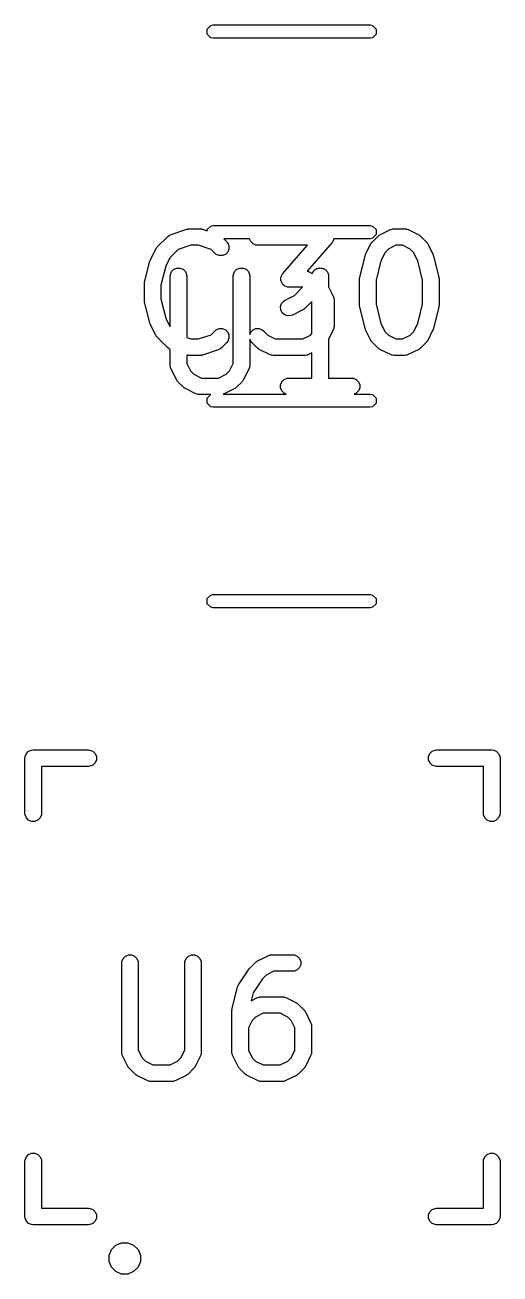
# Model space of a CAD drawing. Header units: inches. Extents: x 5.9 to 18, y -6.3 to -1.5.
# Drawn here: x 10.1219 to 10.2915, y -3.5137 to -3.0673 of the extents above; entities that cross this region are included whole.
import ezdxf

# ---------------------------------------------------------------- set-up
doc = ezdxf.new("R2010")
doc.units = ezdxf.units.IN
doc.header["$MEASUREMENT"] = 0
doc.layers.add('F.Silkscreen', color=41, linetype='CONTINUOUS', true_color=0xf2eda1)

msp = doc.modelspace()

# ---------------------------------------------------------------- linework, layer by layer
at = {"layer": 'F.Silkscreen', "linetype": 'CONTINUOUS'}
for p, q in [((10.18694, -3.06878), (10.18822, -3.0675)), ((10.18694, -3.07059), (10.18694, -3.06878)), ((10.18822, -3.07187), (10.18694, -3.07059)), ((10.18822, -3.0675), (10.18912, -3.06732)), ((10.18912, -3.06732), (10.24513, -3.06732)), ((10.24513, -3.06732), (10.24603, -3.0675)), ((10.24603, -3.0675), (10.24731, -3.06878)), ((10.24731, -3.07059), (10.24603, -3.07187)), ((10.24731, -3.06878), (10.24731, -3.07059)), ((10.18912, -3.07205), (10.18822, -3.07187)), ((10.24513, -3.07205), (10.18912, -3.07205)), ((10.24603, -3.07187), (10.24513, -3.07205)), ((10.17348, -3.14241), (10.17401, -3.14218)), ((10.17401, -3.14218), (10.17963, -3.1403)), ((10.17963, -3.1403), (10.17992, -3.14024)), ((10.17992, -3.14024), (10.17999, -3.14021)), ((10.17999, -3.14021), (10.1801, -3.1402)), ((10.1801, -3.1402), (10.1802, -3.14017)), ((10.1802, -3.14017), (10.18028, -3.14018)), ((10.18028, -3.14018), (10.18057, -3.14015)), ((10.18057, -3.14015), (10.18432, -3.14015)), ((10.18432, -3.14015), (10.18461, -3.14018)), ((10.18461, -3.14018), (10.18469, -3.14017)), ((10.18469, -3.14017), (10.18479, -3.1402)), ((10.18479, -3.1402), (10.18489, -3.14021)), ((10.18489, -3.14021), (10.18497, -3.14024)), ((10.18497, -3.14024), (10.18525, -3.1403)), ((10.18525, -3.1403), (10.18694, -3.14087)), ((10.18694, -3.14043), (10.18822, -3.13916)), ((10.18694, -3.14087), (10.18694, -3.14043)), ((10.18822, -3.13916), (10.18912, -3.13898)), ((10.18912, -3.13898), (10.24513, -3.13898)), ((10.24513, -3.13898), (10.24603, -3.13916)), ((10.24603, -3.13916), (10.24731, -3.14043)), ((10.24731, -3.14224), (10.24603, -3.14352)), ((10.24731, -3.14043), (10.24731, -3.14224)), ((10.24861, -3.14234), (10.25236, -3.14046)), ((10.25236, -3.14046), (10.2529, -3.14026)), ((10.2529, -3.14026), (10.25301, -3.14025)), ((10.25301, -3.14025), (10.25311, -3.14021)), ((10.25311, -3.14021), (10.25368, -3.14015)), ((10.25368, -3.14015), (10.25743, -3.14015)), ((10.25743, -3.14015), (10.25801, -3.14021)), ((10.25801, -3.14021), (10.25811, -3.14025)), ((10.25811, -3.14025), (10.25821, -3.14026)), ((10.25821, -3.14026), (10.25875, -3.14046)), ((10.25875, -3.14046), (10.2625, -3.14234)), ((10.16892, -3.14687), (10.16911, -3.14664)), ((10.16911, -3.14664), (10.17286, -3.14289)), ((10.17286, -3.14289), (10.1733, -3.14252)), ((10.1733, -3.14252), (10.1734, -3.14248)), ((10.1734, -3.14248), (10.17348, -3.14241)), ((10.18105, -3.14606), (10.17654, -3.14756)), ((10.18384, -3.14606), (10.18105, -3.14606)), ((10.18835, -3.14756), (10.18384, -3.14606)), ((10.19284, -3.1437), (10.1939, -3.14476)), ((10.20205, -3.1437), (10.19284, -3.1437)), ((10.1939, -3.14476), (10.19427, -3.14521)), ((10.19427, -3.14521), (10.19471, -3.14628)), ((10.19471, -3.14628), (10.19471, -3.14743)), ((10.20248, -3.14474), (10.20205, -3.1437)), ((10.2033, -3.14556), (10.20248, -3.14474)), ((10.20436, -3.146), (10.2033, -3.14556)), ((10.20494, -3.14606), (10.20436, -3.146)), ((10.2228, -3.14606), (10.20494, -3.14606)), ((10.21397, -3.15616), (10.2228, -3.14606)), ((10.23153, -3.14505), (10.2226, -3.15526)), ((10.23171, -3.1448), (10.23153, -3.14505)), ((10.23177, -3.14474), (10.23171, -3.1448)), ((10.23179, -3.14469), (10.23177, -3.14474)), ((10.23187, -3.14458), (10.23179, -3.14469)), ((10.23202, -3.14412), (10.23187, -3.14458)), ((10.2322, -3.1437), (10.23202, -3.14412)), ((10.24513, -3.1437), (10.2322, -3.1437)), ((10.24354, -3.14928), (10.24542, -3.14553)), ((10.24603, -3.14352), (10.24513, -3.1437)), ((10.24542, -3.14553), (10.24557, -3.14528)), ((10.24557, -3.14528), (10.2456, -3.14521)), ((10.2456, -3.14521), (10.24567, -3.14513)), ((10.24567, -3.14513), (10.24573, -3.14504)), ((10.24573, -3.14504), (10.24579, -3.14499)), ((10.24579, -3.14499), (10.24597, -3.14476)), ((10.24597, -3.14476), (10.24785, -3.14289)), ((10.24785, -3.14289), (10.24807, -3.1427)), ((10.24807, -3.1427), (10.24812, -3.14265)), ((10.24812, -3.14265), (10.24821, -3.14259)), ((10.24821, -3.14259), (10.24829, -3.14252)), ((10.24829, -3.14252), (10.24837, -3.14249)), ((10.24837, -3.14249), (10.24861, -3.14234)), ((10.25438, -3.14606), (10.25168, -3.1474)), ((10.25674, -3.14606), (10.25438, -3.14606)), ((10.25943, -3.1474), (10.25674, -3.14606)), ((10.2625, -3.14234), (10.26275, -3.14249)), ((10.26275, -3.14249), (10.26282, -3.14252)), ((10.26282, -3.14252), (10.2629, -3.14259)), ((10.2629, -3.14259), (10.26299, -3.14265)), ((10.26299, -3.14265), (10.26304, -3.1427)), ((10.26304, -3.1427), (10.26327, -3.14289)), ((10.26327, -3.14289), (10.26515, -3.14476)), ((10.26515, -3.14476), (10.26533, -3.14499)), ((10.26533, -3.14499), (10.26539, -3.14504)), ((10.26539, -3.14504), (10.26545, -3.14513)), ((10.26545, -3.14513), (10.26551, -3.14521)), ((10.26551, -3.14521), (10.26554, -3.14528)), ((10.26554, -3.14528), (10.2657, -3.14553)), ((10.2657, -3.14553), (10.26757, -3.14928)), ((10.16665, -3.15122), (10.16666, -3.1512)), ((10.16666, -3.1512), (10.16668, -3.15116)), ((10.16668, -3.15116), (10.16855, -3.14741)), ((10.16855, -3.14741), (10.16871, -3.14716)), ((10.16871, -3.14716), (10.16874, -3.14709)), ((10.16874, -3.14709), (10.16881, -3.14701)), ((10.16881, -3.14701), (10.16886, -3.14692)), ((10.16886, -3.14692), (10.16892, -3.14687)), ((10.17362, -3.15048), (10.17211, -3.15351)), ((10.17654, -3.14756), (10.17362, -3.15048)), ((10.18973, -3.14894), (10.18835, -3.14756)), ((10.19018, -3.14931), (10.18973, -3.14894)), ((10.19124, -3.14975), (10.19018, -3.14931)), ((10.19239, -3.14975), (10.19124, -3.14975)), ((10.19346, -3.14931), (10.19239, -3.14975)), ((10.19427, -3.14849), (10.19346, -3.14931)), ((10.19471, -3.14743), (10.19427, -3.14849)), ((10.24145, -3.15739), (10.24332, -3.14989)), ((10.24332, -3.14989), (10.24334, -3.14984)), ((10.24334, -3.14982), (10.24343, -3.14958)), ((10.24334, -3.14984), (10.24334, -3.14982)), ((10.24343, -3.14958), (10.24352, -3.14934)), ((10.24352, -3.14934), (10.24353, -3.14932)), ((10.24353, -3.14932), (10.24354, -3.14928)), ((10.25049, -3.1486), (10.24897, -3.15163)), ((10.25168, -3.1474), (10.25049, -3.1486)), ((10.26063, -3.1486), (10.25943, -3.1474)), ((10.26215, -3.15163), (10.26063, -3.1486)), ((10.26757, -3.14928), (10.26759, -3.14932)), ((10.26759, -3.14932), (10.2676, -3.14934)), ((10.2676, -3.14934), (10.26769, -3.14958)), ((10.26769, -3.14958), (10.26778, -3.14982)), ((10.26778, -3.14982), (10.26778, -3.14984)), ((10.26778, -3.14984), (10.2678, -3.14989)), ((10.2678, -3.14989), (10.26967, -3.15739)), ((10.16458, -3.15926), (10.16645, -3.15176)), ((10.16645, -3.15176), (10.16647, -3.15172)), ((10.16647, -3.1517), (10.16656, -3.15146)), ((10.16647, -3.15172), (10.16647, -3.1517)), ((10.16656, -3.15146), (10.16665, -3.15122)), ((10.17211, -3.15351), (10.1704, -3.16034)), ((10.1738, -3.1565), (10.17424, -3.15544)), ((10.17424, -3.15544), (10.17506, -3.15462)), ((10.17506, -3.15462), (10.17612, -3.15418)), ((10.17612, -3.15418), (10.17727, -3.15418)), ((10.17727, -3.15418), (10.17834, -3.15462)), ((10.17834, -3.15462), (10.17915, -3.15544)), ((10.17915, -3.15544), (10.17959, -3.1565)), ((10.1963, -3.1565), (10.19674, -3.15544)), ((10.19674, -3.15544), (10.19755, -3.15462)), ((10.19755, -3.15462), (10.19862, -3.15418)), ((10.19862, -3.15418), (10.19977, -3.15418)), ((10.19977, -3.15418), (10.20083, -3.15462)), ((10.20083, -3.15462), (10.20165, -3.15544)), ((10.20165, -3.15544), (10.20209, -3.1565)), ((10.2226, -3.15526), (10.22313, -3.15546)), ((10.22313, -3.15546), (10.22442, -3.1561)), ((10.22442, -3.1561), (10.22486, -3.15544)), ((10.22486, -3.15544), (10.22523, -3.15499)), ((10.22486, -3.15544), (10.22486, -3.15544)), ((10.22486, -3.15544), (10.22486, -3.15544)), ((10.22486, -3.15544), (10.22486, -3.15544)), ((10.22523, -3.15499), (10.22547, -3.15483)), ((10.22547, -3.15483), (10.22567, -3.15462)), ((10.22567, -3.15462), (10.22594, -3.15451)), ((10.22594, -3.15451), (10.22618, -3.15435)), ((10.22618, -3.15435), (10.22647, -3.1543)), ((10.22647, -3.1543), (10.22674, -3.15418)), ((10.22674, -3.15418), (10.22703, -3.15418)), ((10.22703, -3.15418), (10.22731, -3.15413)), ((10.22731, -3.15413), (10.2276, -3.15418)), ((10.2276, -3.15418), (10.22789, -3.15418)), ((10.22789, -3.15418), (10.22816, -3.15429)), ((10.22816, -3.15429), (10.22844, -3.15435)), ((10.22844, -3.15435), (10.22869, -3.15451)), ((10.22869, -3.15451), (10.22896, -3.15462)), ((10.22896, -3.15462), (10.22916, -3.15483)), ((10.22916, -3.15483), (10.2294, -3.15499)), ((10.2294, -3.15499), (10.22956, -3.15523)), ((10.22956, -3.15523), (10.22977, -3.15544)), ((10.22977, -3.15544), (10.22988, -3.15571)), ((10.24897, -3.15163), (10.24726, -3.15846)), ((10.26385, -3.15846), (10.26215, -3.15163)), ((10.16449, -3.15998), (10.1645, -3.15988)), ((10.16449, -3.1656), (10.16449, -3.15998)), ((10.1645, -3.15983), (10.16453, -3.15962)), ((10.1645, -3.15988), (10.1645, -3.15983)), ((10.16453, -3.15962), (10.16455, -3.1594)), ((10.16455, -3.1594), (10.16457, -3.15936)), ((10.16457, -3.15936), (10.16458, -3.15926)), ((10.17374, -3.15708), (10.1738, -3.1565)), ((10.17374, -3.17522), (10.17374, -3.15708)), ((10.17959, -3.1565), (10.17965, -3.15708)), ((10.17965, -3.15708), (10.17965, -3.17905)), ((10.19624, -3.15708), (10.1963, -3.1565)), ((10.19624, -3.18825), (10.19624, -3.15708)), ((10.20209, -3.1565), (10.20215, -3.15708)), ((10.20215, -3.15708), (10.20215, -3.1779)), ((10.21326, -3.15772), (10.21329, -3.15762)), ((10.21329, -3.1582), (10.21326, -3.15772)), ((10.21329, -3.15753), (10.21348, -3.15708)), ((10.21329, -3.15762), (10.21329, -3.15753)), ((10.21329, -3.15868), (10.21329, -3.1582)), ((10.21333, -3.15877), (10.21329, -3.15868)), ((10.21334, -3.15887), (10.21333, -3.15877)), ((10.21355, -3.1593), (10.21334, -3.15887)), ((10.21348, -3.15708), (10.21363, -3.15663)), ((10.21373, -3.15974), (10.21355, -3.1593)), ((10.21363, -3.15663), (10.21371, -3.15651)), ((10.21371, -3.15651), (10.21373, -3.15646)), ((10.21373, -3.15646), (10.21379, -3.15641)), ((10.2138, -3.15981), (10.21373, -3.15974)), ((10.21379, -3.15641), (10.21397, -3.15616)), ((10.21385, -3.1599), (10.2138, -3.15981)), ((10.21421, -3.16022), (10.21385, -3.1599)), ((10.22988, -3.15571), (10.23004, -3.15595)), ((10.23004, -3.15595), (10.2301, -3.15623)), ((10.2301, -3.15623), (10.23021, -3.1565)), ((10.23021, -3.1565), (10.23027, -3.15707)), ((10.23027, -3.15707), (10.23027, -3.15708)), ((10.23027, -3.15708), (10.23027, -3.15708)), ((10.23027, -3.15708), (10.23027, -3.15708)), ((10.23027, -3.15708), (10.23027, -3.16091)), ((10.24136, -3.15796), (10.24139, -3.15774)), ((10.24137, -3.158), (10.24136, -3.15796)), ((10.24136, -3.1581), (10.24137, -3.158)), ((10.24136, -3.16748), (10.24136, -3.1581)), ((10.24139, -3.15774), (10.24141, -3.15753)), ((10.24141, -3.15753), (10.24143, -3.15748)), ((10.24143, -3.15748), (10.24145, -3.15739)), ((10.24726, -3.15846), (10.24726, -3.16711)), ((10.26385, -3.16711), (10.26385, -3.15846)), ((10.26967, -3.15739), (10.26969, -3.15748)), ((10.26969, -3.15748), (10.2697, -3.15753)), ((10.2697, -3.15753), (10.26972, -3.15774)), ((10.26972, -3.15774), (10.26976, -3.15796)), ((10.26976, -3.15796), (10.26975, -3.158)), ((10.26975, -3.158), (10.26976, -3.1581)), ((10.26976, -3.1581), (10.26976, -3.16748)), ((10.1704, -3.16034), (10.1704, -3.16524)), ((10.21455, -3.16056), (10.21421, -3.16022)), ((10.21464, -3.16059), (10.21455, -3.16056)), ((10.21472, -3.16066), (10.21464, -3.16059)), ((10.21517, -3.16081), (10.21472, -3.16066)), ((10.21475, -3.16569), (10.21807, -3.16403)), ((10.21561, -3.161), (10.21517, -3.16081)), ((10.21575, -3.16101), (10.21561, -3.161)), ((10.21581, -3.16103), (10.21575, -3.16101)), ((10.21588, -3.16102), (10.21581, -3.16103)), ((10.21619, -3.16105), (10.21588, -3.16102)), ((10.22104, -3.16105), (10.21619, -3.16105)), ((10.21807, -3.16403), (10.22104, -3.16105)), ((10.23027, -3.16091), (10.23195, -3.16428)), ((10.23195, -3.16428), (10.23216, -3.16482)), ((10.1645, -3.1657), (10.16449, -3.1656)), ((10.1645, -3.16574), (10.1645, -3.1657)), ((10.16453, -3.16596), (10.1645, -3.16574)), ((10.16455, -3.16618), (10.16453, -3.16596)), ((10.16457, -3.16622), (10.16455, -3.16618)), ((10.16458, -3.16632), (10.16457, -3.16622)), ((10.16645, -3.17382), (10.16458, -3.16632)), ((10.1704, -3.16524), (10.17211, -3.17207)), ((10.21314, -3.16796), (10.2135, -3.16687)), ((10.21322, -3.16911), (10.21314, -3.16796)), ((10.2135, -3.16687), (10.21426, -3.166)), ((10.21426, -3.166), (10.21475, -3.16569)), ((10.22138, -3.16894), (10.22114, -3.16909)), ((10.22146, -3.16891), (10.22138, -3.16894)), ((10.22154, -3.16884), (10.22146, -3.16891)), ((10.22163, -3.16879), (10.22154, -3.16884)), ((10.22168, -3.16873), (10.22163, -3.16879)), ((10.2219, -3.16854), (10.22168, -3.16873)), ((10.22436, -3.16608), (10.2219, -3.16854)), ((10.22436, -3.17762), (10.22436, -3.16608)), ((10.23216, -3.16482), (10.23217, -3.16493)), ((10.23217, -3.16493), (10.23221, -3.16502)), ((10.23221, -3.16502), (10.23226, -3.1656)), ((10.23226, -3.1656), (10.23226, -3.17497)), ((10.24137, -3.16758), (10.24136, -3.16748)), ((10.24136, -3.16762), (10.24137, -3.16758)), ((10.24139, -3.16783), (10.24136, -3.16762)), ((10.24141, -3.16805), (10.24139, -3.16783)), ((10.24143, -3.16809), (10.24141, -3.16805)), ((10.24145, -3.16819), (10.24143, -3.16809)), ((10.24332, -3.17569), (10.24145, -3.16819)), ((10.24726, -3.16711), (10.24897, -3.17394)), ((10.26215, -3.17394), (10.26385, -3.16711)), ((10.26967, -3.16819), (10.2678, -3.17569)), ((10.26969, -3.16809), (10.26967, -3.16819)), ((10.2697, -3.16805), (10.26969, -3.16809)), ((10.26972, -3.16783), (10.2697, -3.16805)), ((10.26976, -3.16762), (10.26972, -3.16783)), ((10.26976, -3.16748), (10.26975, -3.16758)), ((10.26975, -3.16758), (10.26976, -3.16762)), ((10.17211, -3.17207), (10.17362, -3.1751)), ((10.21373, -3.17014), (10.21322, -3.16911)), ((10.2146, -3.17089), (10.21373, -3.17014)), ((10.2157, -3.17126), (10.2146, -3.17089)), ((10.21685, -3.17118), (10.2157, -3.17126)), ((10.21739, -3.17097), (10.21685, -3.17118)), ((10.22114, -3.16909), (10.21739, -3.17097)), ((10.16647, -3.17386), (10.16645, -3.17382)), ((10.16647, -3.17388), (10.16647, -3.17386)), ((10.16656, -3.17412), (10.16647, -3.17388)), ((10.16665, -3.17436), (10.16656, -3.17412)), ((10.16666, -3.17438), (10.16665, -3.17436)), ((10.16668, -3.17442), (10.16666, -3.17438)), ((10.16855, -3.17817), (10.16668, -3.17442)), ((10.17362, -3.1751), (10.17374, -3.17522)), ((10.18835, -3.17802), (10.18973, -3.17664)), ((10.18973, -3.17664), (10.19018, -3.17627)), ((10.19018, -3.17627), (10.19124, -3.17583)), ((10.19124, -3.17583), (10.19239, -3.17583)), ((10.19239, -3.17583), (10.19346, -3.17627)), ((10.19346, -3.17627), (10.19427, -3.17708)), ((10.19427, -3.17708), (10.19471, -3.17815)), ((10.20215, -3.1779), (10.20248, -3.17708)), ((10.20248, -3.17708), (10.2033, -3.17627)), ((10.2033, -3.17627), (10.20436, -3.17583)), ((10.20436, -3.17583), (10.20552, -3.17583)), ((10.20552, -3.17583), (10.20658, -3.17627)), ((10.20658, -3.17627), (10.20703, -3.17664)), ((10.20703, -3.17664), (10.20856, -3.17817)), ((10.22381, -3.17817), (10.22436, -3.17762)), ((10.23195, -3.17629), (10.23027, -3.17966)), ((10.23216, -3.17575), (10.23195, -3.17629)), ((10.23217, -3.17565), (10.23216, -3.17575)), ((10.23221, -3.17555), (10.23217, -3.17565)), ((10.23226, -3.17497), (10.23221, -3.17555)), ((10.24334, -3.17573), (10.24332, -3.17569)), ((10.24334, -3.17575), (10.24334, -3.17573)), ((10.24343, -3.17599), (10.24334, -3.17575)), ((10.24352, -3.17624), (10.24343, -3.17599)), ((10.24353, -3.17625), (10.24352, -3.17624)), ((10.24354, -3.17629), (10.24353, -3.17625)), ((10.24542, -3.18004), (10.24354, -3.17629)), ((10.24897, -3.17394), (10.25049, -3.17697)), ((10.25049, -3.17697), (10.25168, -3.17817)), ((10.25943, -3.17817), (10.26063, -3.17697)), ((10.26063, -3.17697), (10.26215, -3.17394)), ((10.26757, -3.17629), (10.2657, -3.18004)), ((10.26759, -3.17625), (10.26757, -3.17629)), ((10.2676, -3.17624), (10.26759, -3.17625)), ((10.26769, -3.17599), (10.2676, -3.17624)), ((10.26778, -3.17575), (10.26769, -3.17599)), ((10.2678, -3.17569), (10.26778, -3.17573)), ((10.26778, -3.17573), (10.26778, -3.17575)), ((10.16871, -3.17842), (10.16855, -3.17817)), ((10.16874, -3.17849), (10.16871, -3.17842)), ((10.16881, -3.17857), (10.16874, -3.17849)), ((10.16886, -3.17866), (10.16881, -3.17857)), ((10.16892, -3.17871), (10.16886, -3.17866)), ((10.16911, -3.17894), (10.16892, -3.17871)), ((10.17286, -3.18269), (10.16911, -3.17894)), ((10.17965, -3.17905), (10.18105, -3.17952)), ((10.18105, -3.17952), (10.18384, -3.17952)), ((10.18384, -3.17952), (10.18835, -3.17802)), ((10.1939, -3.18081), (10.19203, -3.18269)), ((10.19427, -3.18036), (10.1939, -3.18081)), ((10.19471, -3.1793), (10.19427, -3.18036)), ((10.19471, -3.17815), (10.19471, -3.1793)), ((10.20248, -3.18036), (10.20215, -3.17955)), ((10.20215, -3.17955), (10.20215, -3.18895)), ((10.20285, -3.18081), (10.20248, -3.18036)), ((10.20473, -3.18269), (10.20285, -3.18081)), ((10.20856, -3.17817), (10.21126, -3.17952)), ((10.21126, -3.17952), (10.22112, -3.17952)), ((10.22112, -3.17952), (10.22381, -3.17817)), ((10.23027, -3.17966), (10.23027, -3.1935)), ((10.24557, -3.18029), (10.24542, -3.18004)), ((10.2456, -3.18036), (10.24557, -3.18029)), ((10.24567, -3.18045), (10.2456, -3.18036)), ((10.24573, -3.18053), (10.24567, -3.18045)), ((10.24579, -3.18059), (10.24573, -3.18053)), ((10.24597, -3.18081), (10.24579, -3.18059)), ((10.24785, -3.18269), (10.24597, -3.18081)), ((10.25168, -3.17817), (10.25438, -3.17952)), ((10.25438, -3.17952), (10.25674, -3.17952)), ((10.25674, -3.17952), (10.25943, -3.17817)), ((10.26515, -3.18081), (10.26327, -3.18269)), ((10.26533, -3.18059), (10.26515, -3.18081)), ((10.26539, -3.18053), (10.26533, -3.18059)), ((10.26545, -3.18045), (10.26539, -3.18053)), ((10.26551, -3.18036), (10.26545, -3.18045)), ((10.26554, -3.18029), (10.26551, -3.18036)), ((10.2657, -3.18004), (10.26554, -3.18029)), ((10.1733, -3.18305), (10.17286, -3.18269)), ((10.1734, -3.18309), (10.1733, -3.18305)), ((10.17348, -3.18316), (10.1734, -3.18309)), ((10.17374, -3.18328), (10.17348, -3.18316)), ((10.17374, -3.18895), (10.17374, -3.18328)), ((10.17992, -3.18534), (10.17965, -3.18528)), ((10.17965, -3.18528), (10.17965, -3.18825)), ((10.17999, -3.18537), (10.17992, -3.18534)), ((10.1801, -3.18538), (10.17999, -3.18537)), ((10.1802, -3.1854), (10.1801, -3.18538)), ((10.18028, -3.1854), (10.1802, -3.1854)), ((10.18057, -3.18543), (10.18028, -3.1854)), ((10.18432, -3.18543), (10.18057, -3.18543)), ((10.18461, -3.1854), (10.18432, -3.18543)), ((10.18469, -3.1854), (10.18461, -3.1854)), ((10.18479, -3.18538), (10.18469, -3.1854)), ((10.18489, -3.18537), (10.18479, -3.18538)), ((10.18497, -3.18534), (10.18489, -3.18537)), ((10.18525, -3.18527), (10.18497, -3.18534)), ((10.19088, -3.1834), (10.18525, -3.18527)), ((10.1914, -3.18316), (10.19088, -3.1834)), ((10.19148, -3.18309), (10.1914, -3.18316)), ((10.19158, -3.18305), (10.19148, -3.18309)), ((10.19203, -3.18269), (10.19158, -3.18305)), ((10.20495, -3.18287), (10.20473, -3.18269)), ((10.205, -3.18293), (10.20495, -3.18287)), ((10.20509, -3.18299), (10.205, -3.18293)), ((10.20517, -3.18305), (10.20509, -3.18299)), ((10.20525, -3.18308), (10.20517, -3.18305)), ((10.20549, -3.18324), (10.20525, -3.18308)), ((10.20924, -3.18511), (10.20549, -3.18324)), ((10.20978, -3.18532), (10.20924, -3.18511)), ((10.20989, -3.18533), (10.20978, -3.18532)), ((10.20999, -3.18537), (10.20989, -3.18533)), ((10.21056, -3.18543), (10.20999, -3.18537)), ((10.22181, -3.18543), (10.21056, -3.18543)), ((10.22239, -3.18537), (10.22181, -3.18543)), ((10.22249, -3.18533), (10.22239, -3.18537)), ((10.22259, -3.18532), (10.22249, -3.18533)), ((10.22313, -3.18511), (10.22259, -3.18532)), ((10.22436, -3.1845), (10.22313, -3.18511)), ((10.22436, -3.1935), (10.22436, -3.1845)), ((10.24807, -3.18287), (10.24785, -3.18269)), ((10.24812, -3.18293), (10.24807, -3.18287)), ((10.24821, -3.18299), (10.24812, -3.18293)), ((10.24829, -3.18305), (10.24821, -3.18299)), ((10.24837, -3.18308), (10.24829, -3.18305)), ((10.24861, -3.18324), (10.24837, -3.18308)), ((10.25236, -3.18511), (10.24861, -3.18324)), ((10.2529, -3.18532), (10.25236, -3.18511)), ((10.25301, -3.18533), (10.2529, -3.18532)), ((10.25311, -3.18537), (10.25301, -3.18533)), ((10.25368, -3.18543), (10.25311, -3.18537)), ((10.25743, -3.18543), (10.25368, -3.18543)), ((10.25801, -3.18537), (10.25743, -3.18543)), ((10.25811, -3.18533), (10.25801, -3.18537)), ((10.25821, -3.18532), (10.25811, -3.18533)), ((10.25875, -3.18511), (10.25821, -3.18532)), ((10.2625, -3.18324), (10.25875, -3.18511)), ((10.26275, -3.18308), (10.2625, -3.18324)), ((10.26282, -3.18305), (10.26275, -3.18308)), ((10.2629, -3.18299), (10.26282, -3.18305)), ((10.26299, -3.18293), (10.2629, -3.18299)), ((10.26304, -3.18287), (10.26299, -3.18293)), ((10.26327, -3.18269), (10.26304, -3.18287)), ((10.1738, -3.18953), (10.17374, -3.18895)), ((10.17384, -3.18962), (10.1738, -3.18953)), ((10.17385, -3.18973), (10.17384, -3.18962)), ((10.17406, -3.19027), (10.17385, -3.18973)), ((10.17593, -3.19402), (10.17406, -3.19027)), ((10.17965, -3.18825), (10.181, -3.19095)), ((10.181, -3.19095), (10.1822, -3.19215)), ((10.1937, -3.19215), (10.19489, -3.19095)), ((10.19489, -3.19095), (10.19624, -3.18825)), ((10.20183, -3.19027), (10.19996, -3.19402)), ((10.20204, -3.18973), (10.20183, -3.19027)), ((10.20205, -3.18962), (10.20204, -3.18973)), ((10.20209, -3.18953), (10.20205, -3.18962)), ((10.20215, -3.18895), (10.20209, -3.18953)), ((10.17609, -3.19427), (10.17593, -3.19402)), ((10.17612, -3.19434), (10.17609, -3.19427)), ((10.17618, -3.19442), (10.17612, -3.19434)), ((10.17624, -3.19451), (10.17618, -3.19442)), ((10.1763, -3.19456), (10.17624, -3.19451)), ((10.17648, -3.19479), (10.1763, -3.19456)), ((10.17836, -3.19666), (10.17648, -3.19479)), ((10.1822, -3.19215), (10.18489, -3.1935)), ((10.18489, -3.1935), (10.191, -3.1935)), ((10.191, -3.1935), (10.1937, -3.19215)), ((10.19941, -3.19479), (10.19753, -3.19666)), ((10.19959, -3.19456), (10.19941, -3.19479)), ((10.19965, -3.19451), (10.19959, -3.19456)), ((10.19971, -3.19442), (10.19965, -3.19451)), ((10.19977, -3.19434), (10.19971, -3.19442)), ((10.1998, -3.19427), (10.19977, -3.19434)), ((10.19996, -3.19402), (10.1998, -3.19427)), ((10.21317, -3.19587), (10.21361, -3.19481)), ((10.21361, -3.19481), (10.21443, -3.19399)), ((10.21443, -3.19399), (10.21549, -3.19355)), ((10.21549, -3.19355), (10.21607, -3.1935)), ((10.21607, -3.1935), (10.22436, -3.1935)), ((10.23027, -3.1935), (10.23856, -3.1935)), ((10.23856, -3.1935), (10.23914, -3.19355)), ((10.23914, -3.19355), (10.2402, -3.19399)), ((10.2402, -3.19399), (10.24102, -3.19481)), ((10.24102, -3.19481), (10.24146, -3.19587)), ((10.17858, -3.19685), (10.17836, -3.19666)), ((10.17864, -3.19691), (10.17858, -3.19685)), ((10.17872, -3.19696), (10.17864, -3.19691)), ((10.17881, -3.19703), (10.17872, -3.19696)), ((10.17888, -3.19706), (10.17881, -3.19703)), ((10.17913, -3.19722), (10.17888, -3.19706)), ((10.18288, -3.19909), (10.17913, -3.19722)), ((10.18342, -3.1993), (10.18288, -3.19909)), ((10.18352, -3.1993), (10.18342, -3.1993)), ((10.18362, -3.19935), (10.18352, -3.1993)), ((10.1842, -3.1994), (10.18362, -3.19935)), ((10.18821, -3.1994), (10.1842, -3.1994)), ((10.18694, -3.20067), (10.18821, -3.1994)), ((10.19302, -3.19909), (10.1927, -3.19921)), ((10.1927, -3.19921), (10.21517, -3.19921)), ((10.19676, -3.19722), (10.19302, -3.19909)), ((10.19701, -3.19706), (10.19676, -3.19722)), ((10.19708, -3.19703), (10.19701, -3.19706)), ((10.19717, -3.19696), (10.19708, -3.19703)), ((10.19725, -3.19691), (10.19717, -3.19696)), ((10.19731, -3.19685), (10.19725, -3.19691)), ((10.19753, -3.19666), (10.19731, -3.19685)), ((10.21317, -3.19703), (10.21317, -3.19587)), ((10.21361, -3.19809), (10.21317, -3.19703)), ((10.21443, -3.1989), (10.21361, -3.19809)), ((10.21517, -3.19921), (10.21443, -3.1989)), ((10.2402, -3.1989), (10.23946, -3.19921)), ((10.23946, -3.19921), (10.24513, -3.19921)), ((10.24102, -3.19809), (10.2402, -3.1989)), ((10.24146, -3.19703), (10.24102, -3.19809)), ((10.24146, -3.19587), (10.24146, -3.19703)), ((10.24513, -3.19921), (10.24603, -3.19939)), ((10.24603, -3.19939), (10.24731, -3.20067)), ((10.18694, -3.20248), (10.18694, -3.20067)), ((10.18822, -3.20376), (10.18694, -3.20248)), ((10.18912, -3.20394), (10.18822, -3.20376)), ((10.24513, -3.20394), (10.18912, -3.20394)), ((10.24603, -3.20376), (10.24513, -3.20394)), ((10.24731, -3.20248), (10.24603, -3.20376)), ((10.24731, -3.20067), (10.24731, -3.20248)), ((10.18694, -3.27232), (10.18822, -3.27105)), ((10.18822, -3.27105), (10.18912, -3.27087)), ((10.18912, -3.27087), (10.24513, -3.27087)), ((10.24513, -3.27087), (10.24603, -3.27105)), ((10.24603, -3.27105), (10.24731, -3.27232)), ((10.18694, -3.27413), (10.18694, -3.27232)), ((10.18822, -3.27541), (10.18694, -3.27413)), ((10.18912, -3.27559), (10.18822, -3.27541)), ((10.24513, -3.27559), (10.18912, -3.27559)), ((10.24603, -3.27541), (10.24513, -3.27559)), ((10.24731, -3.27413), (10.24603, -3.27541)), ((10.24731, -3.27232), (10.24731, -3.27413)), ((10.12185, -3.32933), (10.12191, -3.32875)), ((10.12185, -3.34902), (10.12185, -3.32933)), ((10.12191, -3.32875), (10.12235, -3.32769)), ((10.12235, -3.32769), (10.12316, -3.32688)), ((10.12316, -3.32688), (10.12423, -3.32643)), ((10.12423, -3.32643), (10.1248, -3.32638)), ((10.1248, -3.32638), (10.14449, -3.32638)), ((10.14449, -3.32638), (10.14506, -3.32643)), ((10.14506, -3.32643), (10.14613, -3.32688)), ((10.14613, -3.32688), (10.14694, -3.32769)), ((10.14694, -3.32769), (10.14738, -3.32875)), ((10.14738, -3.32875), (10.14738, -3.32991)), ((10.266, -3.32875), (10.26644, -3.32769)), ((10.266, -3.32991), (10.266, -3.32875)), ((10.26644, -3.32769), (10.26726, -3.32688)), ((10.26726, -3.32688), (10.26832, -3.32643)), ((10.26832, -3.32643), (10.2689, -3.32638)), ((10.2689, -3.32638), (10.28858, -3.32638)), ((10.28858, -3.32638), (10.28916, -3.32643)), ((10.28916, -3.32643), (10.29022, -3.32688)), ((10.29022, -3.32688), (10.29104, -3.32769)), ((10.29104, -3.32769), (10.29148, -3.32875)), ((10.29148, -3.32875), (10.29154, -3.32933)), ((10.29154, -3.32933), (10.29154, -3.34902)), ((10.14449, -3.33228), (10.12776, -3.33228)), ((10.12776, -3.33228), (10.12776, -3.34902)), ((10.14506, -3.33223), (10.14449, -3.33228)), ((10.14613, -3.33179), (10.14506, -3.33223)), ((10.14694, -3.33097), (10.14613, -3.33179)), ((10.14738, -3.32991), (10.14694, -3.33097)), ((10.26644, -3.33097), (10.266, -3.32991)), ((10.26726, -3.33179), (10.26644, -3.33097)), ((10.26832, -3.33223), (10.26726, -3.33179)), ((10.2689, -3.33228), (10.26832, -3.33223)), ((10.28563, -3.33228), (10.2689, -3.33228)), ((10.28563, -3.34902), (10.28563, -3.33228)), ((10.12191, -3.34959), (10.12185, -3.34902)), ((10.12235, -3.35066), (10.12191, -3.34959)), ((10.12316, -3.35147), (10.12235, -3.35066)), ((10.12423, -3.35191), (10.12316, -3.35147)), ((10.12538, -3.35191), (10.12423, -3.35191)), ((10.12644, -3.35147), (10.12538, -3.35191)), ((10.12726, -3.35066), (10.12644, -3.35147)), ((10.1277, -3.34959), (10.12726, -3.35066)), ((10.12776, -3.34902), (10.1277, -3.34959)), ((10.28569, -3.34959), (10.28563, -3.34902)), ((10.28613, -3.35066), (10.28569, -3.34959)), ((10.28694, -3.35147), (10.28613, -3.35066)), ((10.28801, -3.35191), (10.28694, -3.35147)), ((10.28916, -3.35191), (10.28801, -3.35191)), ((10.29022, -3.35147), (10.28916, -3.35191)), ((10.29104, -3.35066), (10.29022, -3.35147)), ((10.29148, -3.34959), (10.29104, -3.35066)), ((10.29154, -3.34902), (10.29148, -3.34959)), ((10.15648, -3.40198), (10.15692, -3.40091)), ((10.15692, -3.40091), (10.15773, -3.4001)), ((10.15773, -3.4001), (10.1588, -3.39966)), ((10.1588, -3.39966), (10.15995, -3.39966)), ((10.15995, -3.39966), (10.16101, -3.4001)), ((10.16101, -3.4001), (10.16183, -3.40091)), ((10.16183, -3.40091), (10.16227, -3.40198)), ((10.17897, -3.40198), (10.17942, -3.40091)), ((10.17942, -3.40091), (10.18023, -3.4001)), ((10.18023, -3.4001), (10.18129, -3.39966)), ((10.18129, -3.39966), (10.18245, -3.39966)), ((10.18245, -3.39966), (10.18351, -3.4001)), ((10.18351, -3.4001), (10.18433, -3.40091)), ((10.18433, -3.40091), (10.18477, -3.40198)), ((10.20492, -3.40179), (10.20867, -3.39991)), ((10.20867, -3.39991), (10.20921, -3.3997)), ((10.20921, -3.3997), (10.20932, -3.3997)), ((10.20932, -3.3997), (10.20942, -3.39966)), ((10.20942, -3.39966), (10.20999, -3.3996)), ((10.20999, -3.3996), (10.21749, -3.3996)), ((10.21749, -3.3996), (10.21807, -3.39966)), ((10.21807, -3.39966), (10.21913, -3.4001)), ((10.21913, -3.4001), (10.21995, -3.40091)), ((10.21995, -3.40091), (10.22039, -3.40198)), ((10.15642, -3.40255), (10.15648, -3.40198)), ((10.15642, -3.43442), (10.15642, -3.40255)), ((10.16227, -3.40198), (10.16233, -3.40255)), ((10.16233, -3.40255), (10.16233, -3.43373)), ((10.17892, -3.40255), (10.17897, -3.40198)), ((10.17892, -3.43373), (10.17892, -3.40255)), ((10.18477, -3.40198), (10.18482, -3.40255)), ((10.18482, -3.40255), (10.18482, -3.43442)), ((10.19816, -3.41029), (10.20191, -3.40466)), ((10.20191, -3.40466), (10.20209, -3.40445)), ((10.20191, -3.40466), (10.20191, -3.40466)), ((10.20191, -3.40466), (10.20191, -3.40466)), ((10.20209, -3.40445), (10.20228, -3.40422)), ((10.20228, -3.40421), (10.20416, -3.40234)), ((10.20228, -3.40422), (10.20228, -3.40421)), ((10.20228, -3.40422), (10.20228, -3.40422)), ((10.20416, -3.40234), (10.20438, -3.40215)), ((10.20438, -3.40215), (10.20443, -3.40209)), ((10.20443, -3.40209), (10.20452, -3.40204)), ((10.20452, -3.40204), (10.2046, -3.40197)), ((10.2046, -3.40197), (10.20467, -3.40194)), ((10.20467, -3.40194), (10.20492, -3.40179)), ((10.21069, -3.4055), (10.20799, -3.40685)), ((10.21749, -3.4055), (10.21069, -3.4055)), ((10.21807, -3.40545), (10.21749, -3.4055)), ((10.21913, -3.40501), (10.21807, -3.40545)), ((10.21995, -3.40419), (10.21913, -3.40501)), ((10.22039, -3.40313), (10.21995, -3.40419)), ((10.22039, -3.40198), (10.22039, -3.40313)), ((10.20666, -3.40818), (10.20336, -3.41314)), ((10.20799, -3.40685), (10.20666, -3.40818)), ((10.19588, -3.41871), (10.19775, -3.41121)), ((10.19775, -3.41121), (10.19788, -3.41087)), ((10.19788, -3.41087), (10.19789, -3.4108)), ((10.19789, -3.4108), (10.19792, -3.41073)), ((10.19792, -3.41073), (10.19795, -3.41066)), ((10.19795, -3.41066), (10.19799, -3.41061)), ((10.19799, -3.41061), (10.19816, -3.41029)), ((10.20336, -3.41314), (10.20263, -3.41606)), ((10.19583, -3.41907), (10.19585, -3.41885)), ((10.19585, -3.41885), (10.19586, -3.41881)), ((10.19586, -3.41881), (10.19588, -3.41871)), ((10.20263, -3.41606), (10.20492, -3.41491)), ((10.20492, -3.41491), (10.20546, -3.4147)), ((10.20546, -3.4147), (10.20557, -3.41469)), ((10.20557, -3.41469), (10.20567, -3.41465)), ((10.20567, -3.41465), (10.20624, -3.4146)), ((10.20624, -3.4146), (10.21374, -3.4146)), ((10.21374, -3.4146), (10.21432, -3.41465)), ((10.21432, -3.41465), (10.21442, -3.41469)), ((10.21442, -3.41469), (10.21452, -3.4147)), ((10.21452, -3.4147), (10.21506, -3.41491)), ((10.21506, -3.41491), (10.21881, -3.41678)), ((10.21881, -3.41678), (10.21906, -3.41694)), ((10.21906, -3.41694), (10.21913, -3.41697)), ((10.21913, -3.41697), (10.21921, -3.41704)), ((10.21921, -3.41704), (10.2193, -3.41709)), ((10.2193, -3.41709), (10.21935, -3.41715)), ((10.21935, -3.41715), (10.21958, -3.41734)), ((10.21958, -3.41734), (10.22145, -3.41921)), ((10.19579, -3.41928), (10.19583, -3.41907)), ((10.1958, -3.41932), (10.19579, -3.41928)), ((10.19579, -3.41942), (10.1958, -3.41932)), ((10.19579, -3.43442), (10.19579, -3.41942)), ((10.20305, -3.42305), (10.2017, -3.42575)), ((10.20424, -3.42185), (10.20305, -3.42305)), ((10.20694, -3.4205), (10.20424, -3.42185)), ((10.21304, -3.4205), (10.20694, -3.4205)), ((10.21574, -3.42185), (10.21304, -3.4205)), ((10.21694, -3.42305), (10.21574, -3.42185)), ((10.21829, -3.42575), (10.21694, -3.42305)), ((10.22145, -3.41921), (10.22164, -3.41944)), ((10.22164, -3.41944), (10.2217, -3.41949)), ((10.2217, -3.41949), (10.22175, -3.41958)), ((10.22175, -3.41958), (10.22182, -3.41966)), ((10.22182, -3.41966), (10.22185, -3.41973)), ((10.22185, -3.41973), (10.22201, -3.41998)), ((10.22201, -3.41998), (10.22388, -3.42373)), ((10.2017, -3.42575), (10.2017, -3.43373)), ((10.21829, -3.43373), (10.21829, -3.42575)), ((10.22388, -3.42373), (10.22409, -3.42427)), ((10.22409, -3.42427), (10.2241, -3.42438)), ((10.2241, -3.42438), (10.22414, -3.42447)), ((10.22414, -3.42447), (10.22419, -3.42505)), ((10.22419, -3.42505), (10.22419, -3.43442)), ((10.15648, -3.435), (10.15642, -3.43442)), ((10.15652, -3.4351), (10.15648, -3.435)), ((10.15653, -3.4352), (10.15652, -3.4351)), ((10.15673, -3.43574), (10.15653, -3.4352)), ((10.15861, -3.43949), (10.15673, -3.43574)), ((10.16233, -3.43373), (10.16368, -3.43642)), ((10.16368, -3.43642), (10.16487, -3.43762)), ((10.17637, -3.43762), (10.17757, -3.43642)), ((10.17757, -3.43642), (10.17892, -3.43373)), ((10.18451, -3.43574), (10.18264, -3.43949)), ((10.18472, -3.4352), (10.18451, -3.43574)), ((10.18473, -3.4351), (10.18472, -3.4352)), ((10.18477, -3.435), (10.18473, -3.4351)), ((10.18482, -3.43442), (10.18477, -3.435)), ((10.19585, -3.435), (10.19579, -3.43442)), ((10.19589, -3.4351), (10.19585, -3.435)), ((10.1959, -3.4352), (10.19589, -3.4351)), ((10.1961, -3.43574), (10.1959, -3.4352)), ((10.19798, -3.43949), (10.1961, -3.43574)), ((10.2017, -3.43373), (10.20305, -3.43642)), ((10.20305, -3.43642), (10.20424, -3.43762)), ((10.21574, -3.43762), (10.21694, -3.43642)), ((10.21694, -3.43642), (10.21829, -3.43373)), ((10.22388, -3.43574), (10.22201, -3.43949)), ((10.22409, -3.4352), (10.22388, -3.43574)), ((10.2241, -3.4351), (10.22409, -3.4352)), ((10.22414, -3.435), (10.2241, -3.4351)), ((10.22419, -3.43442), (10.22414, -3.435)), ((10.15876, -3.43974), (10.15861, -3.43949)), ((10.15879, -3.43981), (10.15876, -3.43974)), ((10.15886, -3.43989), (10.15879, -3.43981)), ((10.15892, -3.43998), (10.15886, -3.43989)), ((10.15897, -3.44003), (10.15892, -3.43998)), ((10.15916, -3.44026), (10.15897, -3.44003)), ((10.16104, -3.44214), (10.15916, -3.44026)), ((10.16487, -3.43762), (10.16757, -3.43897)), ((10.16757, -3.43897), (10.17367, -3.43897)), ((10.17367, -3.43897), (10.17637, -3.43762)), ((10.18208, -3.44026), (10.18021, -3.44214)), ((10.18227, -3.44003), (10.18208, -3.44026)), ((10.18233, -3.43998), (10.18227, -3.44003)), ((10.18238, -3.43989), (10.18233, -3.43998)), ((10.18245, -3.43981), (10.18238, -3.43989)), ((10.18248, -3.43974), (10.18245, -3.43981)), ((10.18264, -3.43949), (10.18248, -3.43974)), ((10.19813, -3.43974), (10.19798, -3.43949)), ((10.19816, -3.43981), (10.19813, -3.43974)), ((10.19823, -3.43989), (10.19816, -3.43981)), ((10.19829, -3.43998), (10.19823, -3.43989)), ((10.19834, -3.44003), (10.19829, -3.43998)), ((10.19853, -3.44026), (10.19834, -3.44003)), ((10.20041, -3.44214), (10.19853, -3.44026)), ((10.20424, -3.43762), (10.20694, -3.43897)), ((10.20694, -3.43897), (10.21304, -3.43897)), ((10.21304, -3.43897), (10.21574, -3.43762)), ((10.22145, -3.44026), (10.21958, -3.44214)), ((10.22164, -3.44003), (10.22145, -3.44026)), ((10.2217, -3.43998), (10.22164, -3.44003)), ((10.22175, -3.43989), (10.2217, -3.43998)), ((10.22182, -3.43981), (10.22175, -3.43989)), ((10.22185, -3.43974), (10.22182, -3.43981)), ((10.22201, -3.43949), (10.22185, -3.43974)), ((10.16126, -3.44232), (10.16104, -3.44214)), ((10.16131, -3.44238), (10.16126, -3.44232)), ((10.1614, -3.44244), (10.16131, -3.44238)), ((10.16148, -3.4425), (10.1614, -3.44244)), ((10.16155, -3.44253), (10.16148, -3.4425)), ((10.1618, -3.44269), (10.16155, -3.44253)), ((10.16555, -3.44456), (10.1618, -3.44269)), ((10.16609, -3.44477), (10.16555, -3.44456)), ((10.1662, -3.44478), (10.16609, -3.44477)), ((10.1663, -3.44482), (10.1662, -3.44478)), ((10.16687, -3.44487), (10.1663, -3.44482)), ((10.17437, -3.44487), (10.16687, -3.44487)), ((10.17495, -3.44482), (10.17437, -3.44487)), ((10.17505, -3.44478), (10.17495, -3.44482)), ((10.17515, -3.44477), (10.17505, -3.44478)), ((10.17569, -3.44456), (10.17515, -3.44477)), ((10.17944, -3.44269), (10.17569, -3.44456)), ((10.17969, -3.44253), (10.17944, -3.44269)), ((10.17976, -3.4425), (10.17969, -3.44253)), ((10.17984, -3.44244), (10.17976, -3.4425)), ((10.17993, -3.44238), (10.17984, -3.44244)), ((10.17998, -3.44232), (10.17993, -3.44238)), ((10.18021, -3.44214), (10.17998, -3.44232)), ((10.20063, -3.44232), (10.20041, -3.44214)), ((10.20068, -3.44238), (10.20063, -3.44232)), ((10.20077, -3.44244), (10.20068, -3.44238)), ((10.20085, -3.4425), (10.20077, -3.44244)), ((10.20092, -3.44253), (10.20085, -3.4425)), ((10.20117, -3.44269), (10.20092, -3.44253)), ((10.20492, -3.44456), (10.20117, -3.44269)), ((10.20546, -3.44477), (10.20492, -3.44456)), ((10.20557, -3.44478), (10.20546, -3.44477)), ((10.20567, -3.44482), (10.20557, -3.44478)), ((10.20624, -3.44487), (10.20567, -3.44482)), ((10.21374, -3.44487), (10.20624, -3.44487)), ((10.21432, -3.44482), (10.21374, -3.44487)), ((10.21442, -3.44478), (10.21432, -3.44482)), ((10.21452, -3.44477), (10.21442, -3.44478)), ((10.21506, -3.44456), (10.21452, -3.44477)), ((10.21881, -3.44269), (10.21506, -3.44456)), ((10.21906, -3.44253), (10.21881, -3.44269)), ((10.21913, -3.4425), (10.21906, -3.44253)), ((10.21921, -3.44244), (10.21913, -3.4425)), ((10.2193, -3.44238), (10.21921, -3.44244)), ((10.21935, -3.44232), (10.2193, -3.44238)), ((10.21958, -3.44214), (10.21935, -3.44232)), ((10.12191, -3.47285), (10.12235, -3.47178)), ((10.12235, -3.47178), (10.12316, -3.47097)), ((10.12316, -3.47097), (10.12423, -3.47053)), ((10.12423, -3.47053), (10.12538, -3.47053)), ((10.12538, -3.47053), (10.12644, -3.47097)), ((10.12644, -3.47097), (10.12726, -3.47178)), ((10.12726, -3.47178), (10.1277, -3.47285)), ((10.28569, -3.47285), (10.28613, -3.47178)), ((10.28613, -3.47178), (10.28694, -3.47097)), ((10.28694, -3.47097), (10.28801, -3.47053)), ((10.28801, -3.47053), (10.28916, -3.47053)), ((10.28916, -3.47053), (10.29022, -3.47097)), ((10.29022, -3.47097), (10.29104, -3.47178)), ((10.29104, -3.47178), (10.29148, -3.47285)), ((10.12185, -3.47343), (10.12191, -3.47285)), ((10.12185, -3.49311), (10.12185, -3.47343)), ((10.1277, -3.47285), (10.12776, -3.47343)), ((10.12776, -3.47343), (10.12776, -3.49016)), ((10.28563, -3.47343), (10.28569, -3.47285)), ((10.28563, -3.49016), (10.28563, -3.47343)), ((10.29148, -3.47285), (10.29154, -3.47343)), ((10.29154, -3.47343), (10.29154, -3.49311)), ((10.12776, -3.49016), (10.14449, -3.49016)), ((10.14449, -3.49016), (10.14506, -3.49021)), ((10.14506, -3.49021), (10.14613, -3.49066)), ((10.26726, -3.49066), (10.26832, -3.49021)), ((10.26832, -3.49021), (10.2689, -3.49016)), ((10.2689, -3.49016), (10.28563, -3.49016)), ((10.12191, -3.49369), (10.12185, -3.49311)), ((10.12235, -3.49475), (10.12191, -3.49369)), ((10.12316, -3.49557), (10.12235, -3.49475)), ((10.14613, -3.49066), (10.14694, -3.49147)), ((10.14694, -3.49475), (10.14613, -3.49557)), ((10.14694, -3.49147), (10.14738, -3.49253)), ((10.14738, -3.49369), (10.14694, -3.49475)), ((10.14738, -3.49253), (10.14738, -3.49369)), ((10.266, -3.49253), (10.26644, -3.49147)), ((10.266, -3.49369), (10.266, -3.49253)), ((10.26644, -3.49475), (10.266, -3.49369)), ((10.26644, -3.49147), (10.26726, -3.49066)), ((10.26726, -3.49557), (10.26644, -3.49475)), ((10.29104, -3.49475), (10.29022, -3.49557)), ((10.29148, -3.49369), (10.29104, -3.49475)), ((10.29154, -3.49311), (10.29148, -3.49369)), ((10.12423, -3.49601), (10.12316, -3.49557)), ((10.1248, -3.49606), (10.12423, -3.49601)), ((10.14449, -3.49606), (10.1248, -3.49606)), ((10.14506, -3.49601), (10.14449, -3.49606)), ((10.14613, -3.49557), (10.14506, -3.49601)), ((10.26832, -3.49601), (10.26726, -3.49557)), ((10.2689, -3.49606), (10.26832, -3.49601)), ((10.28858, -3.49606), (10.2689, -3.49606)), ((10.28916, -3.49601), (10.28858, -3.49606)), ((10.29022, -3.49557), (10.28916, -3.49601)), ((10.15273, -3.5049), (10.15431, -3.50332)), ((10.15431, -3.50332), (10.15637, -3.50247)), ((10.15637, -3.50247), (10.15859, -3.50247)), ((10.15859, -3.50247), (10.16065, -3.50332)), ((10.16065, -3.50332), (10.16223, -3.5049)), ((10.15188, -3.50696), (10.15273, -3.5049)), ((10.15188, -3.50918), (10.15188, -3.50696)), ((10.16223, -3.5049), (10.16308, -3.50696)), ((10.16308, -3.50696), (10.16308, -3.50918)), ((10.15273, -3.51124), (10.15188, -3.50918)), ((10.15431, -3.51282), (10.15273, -3.51124)), ((10.16223, -3.51124), (10.16065, -3.51282)), ((10.16308, -3.50918), (10.16223, -3.51124)), ((10.15637, -3.51367), (10.15431, -3.51282)), ((10.15859, -3.51367), (10.15637, -3.51367)), ((10.16065, -3.51282), (10.15859, -3.51367))]:
    msp.add_line(p, q, dxfattribs=at)

doc.saveas('drawing.dxf')
